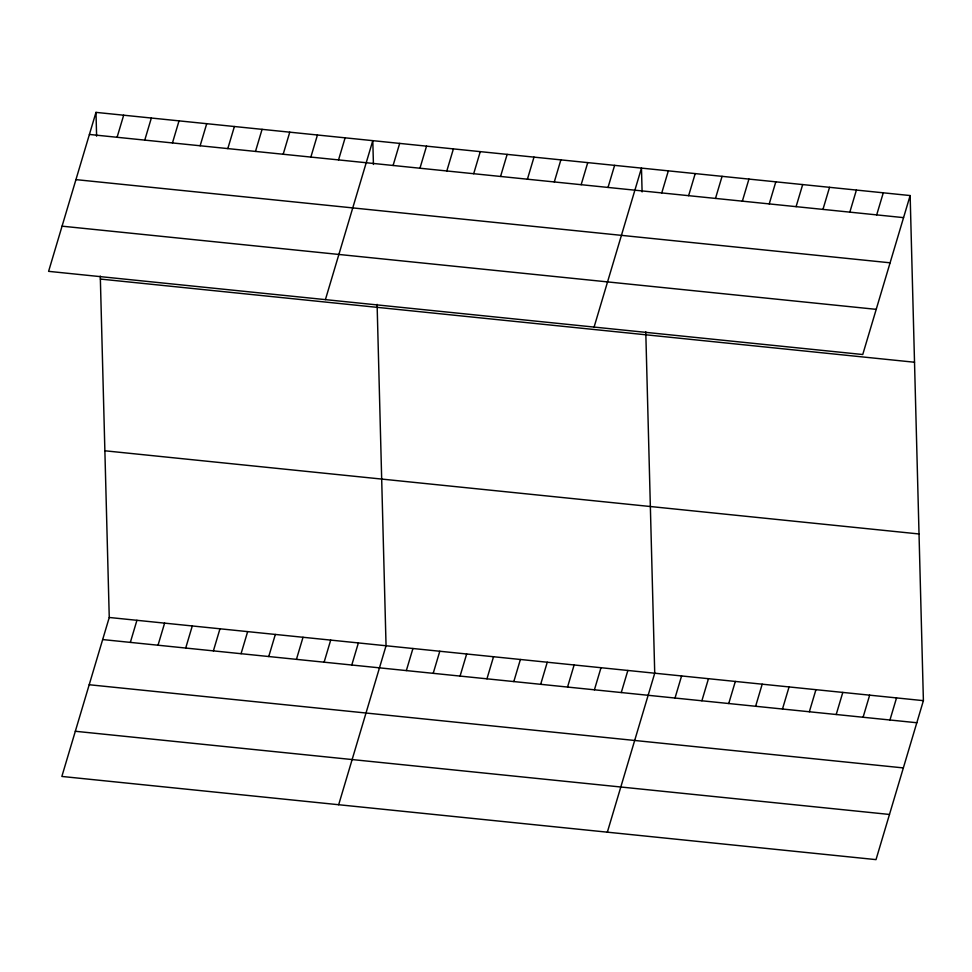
<?xml version="1.0" encoding="UTF-8"?>
<svg xmlns="http://www.w3.org/2000/svg" width="972" height="972" viewBox="0 0 972 972"><rect width="100%" height="100%" fill="white"/><g stroke="black" fill="none" stroke-linecap="round" stroke-linejoin="round"><path stroke-width="1.46" d="M95.985 112.375L48.6 271.346L862.747 354.525L910.144 195.554L95.985 112.375L96.617 136.189M117.09 137.283L123.675 115.206M144.767 140.114L151.353 118.025M172.457 142.945L179.03 120.856M200.135 145.764L206.72 123.687M227.813 148.595L234.398 126.518M100.286 276.084L109.253 617.475L61.856 776.446L876.015 859.625L923.4 700.654L910.144 195.554M255.49 151.425L262.075 129.337M130.345 642.383L136.931 620.306M283.18 154.256L289.765 132.168M158.023 645.214L164.608 623.137M310.858 157.075L317.443 134.999M185.713 648.045L192.286 625.956M338.535 159.906L345.121 137.83M213.39 650.876L219.976 628.787M325.413 299.619L372.798 140.648L373.43 164.462M241.068 653.694L247.653 631.618M393.089 165.483L399.674 143.394M268.746 656.525L275.331 634.449M419.953 168.229L426.538 146.14M296.436 659.356L303.021 637.28M446.816 170.975L453.402 148.886M324.113 662.187L330.699 640.098M473.692 173.721L480.265 151.632M351.791 665.006L358.376 642.929M500.556 176.454L507.141 154.378M338.669 804.731L386.054 645.76L377.1 304.358M527.419 179.2L534.005 157.124M406.345 670.583L412.93 648.506M554.295 181.946L560.868 159.87M433.208 673.329L439.794 651.252M581.159 184.692L587.744 162.616M460.072 676.075L466.657 653.998M608.022 187.438L614.608 165.362M486.948 678.821L493.533 656.732M594.086 327.078L641.471 168.107L642.103 191.921M513.811 681.566L520.397 659.478M661.762 192.93L668.335 170.853M540.675 684.312L547.26 662.224M688.626 195.676L695.211 173.599M567.551 687.058L574.124 664.97M715.489 198.422L722.074 176.333M594.414 689.804L601 667.715M742.353 201.168L748.938 179.079M621.278 692.538L627.863 670.461M769.229 203.913L775.814 181.825M607.342 832.178L654.727 673.207L645.773 331.817M796.092 206.659L802.678 184.571M675.018 698.03L681.591 675.953M822.956 209.405L829.541 187.317M701.881 700.776L708.467 678.699M849.832 212.139L856.405 190.062M728.745 703.521L735.33 681.445M876.695 214.885L883.281 192.808M755.621 706.267L762.194 684.191M782.484 709.013L789.07 686.937M809.348 711.759L815.933 689.683M836.212 714.505L842.797 692.416M863.087 717.251L869.661 695.162M889.951 719.997L896.536 697.908M89.412 134.452L903.559 217.631M75.938 179.626L890.097 262.805M62.062 226.172L876.222 309.351M100.371 279.061L914.518 362.24M104.879 450.789L919.026 533.968M109.253 617.475L923.4 700.654M102.668 639.564L916.815 722.743M89.193 684.738L903.353 767.916M75.318 731.272L889.477 814.451"/></g></svg>
